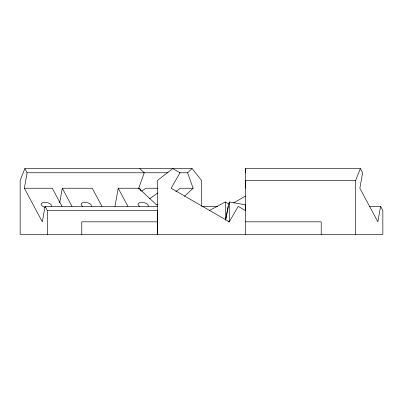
<?xml version="1.0" encoding="UTF-8"?>
<svg xmlns="http://www.w3.org/2000/svg" width="403" height="403" viewBox="0 0 403 403"><rect width="100%" height="100%" fill="white"/><g stroke="black" fill="none" stroke-linecap="round" stroke-linejoin="round"><path stroke-width="0.6" d="M47.332 234.425L47.332 210.568L45.086 206.371L157.462 206.371M81.784 234.425L81.784 221.826L157.518 221.826M201.5 206.17L201.5 180.393L192.09 168.575L24.855 168.575L20.15 180.393L20.15 234.425L382.85 234.425L382.85 210.568L380.603 206.371L369.304 206.371M225.287 219.962L225.287 201.968L209.328 210.562M245.482 234.425L245.482 204.855L229.282 201.968L229.282 221.826L228.033 221.826M245.482 188.231L245.482 168.575L360.373 168.575L362.619 172.776L359.864 188.231L377.843 221.826L380.603 206.371M321.216 234.425L321.216 221.826L245.482 221.826M355.668 234.425L355.668 180.393L360.373 168.575M45.086 206.371L42.325 221.826L24.346 188.231L27.102 172.776L24.855 168.575M59.689 202.78L62.289 188.231L92.242 188.231L101.969 206.407M114.956 206.417L118.2 188.231L139.7 188.231L140.995 191.007M225.62 219.973L228.043 206.371M225.65 220.023L229.282 201.968M179.411 172.776L187.596 172.776L192.09 168.575M184.443 196.332L193.113 188.231L187.596 172.776M138.672 188.962L139.7 188.231M141.775 191.153L145.871 188.231L157.593 188.231M149.543 198.82L157.729 192.977M156.888 205.031L157.911 204.301M175.819 191.516L180.428 188.231L193.113 188.231M233.554 202.976L245.508 196.075M157.714 204.593L156.525 204.855L138.728 188.231L144.244 172.776L139.745 168.575M27.102 172.776L168.081 172.776M355.668 180.393L245.482 180.393L245.482 210.568L238.208 206.371L229.282 221.826L171.094 188.231L180.015 172.776L172.741 168.575L157.518 180.393L157.518 234.425L157.518 210.568L47.332 210.568M24.346 188.231L52.304 188.231L62.032 206.407M201.943 206.371L217.655 206.371M225.287 201.968L229.292 204.281M118.2 188.231L127.932 206.407M62.289 188.231L72.016 206.407M245.482 168.575L245.482 172.776M82.635 206.341A5.249 2.499 10.1 0 1 84.852 202.402A5.249 2.499 10.1 0 1 91.279 206.341M139.549 206.341A5.249 2.499 10.1 0 1 141.765 202.402A5.249 2.499 10.1 0 1 148.193 206.341M45.035 207.303A5.249 2.499 10.1 0 1 41.287 203.716A5.249 2.499 10.1 0 1 47.594 202.754A5.249 2.499 10.1 0 1 51.342 206.341"/></g></svg>
